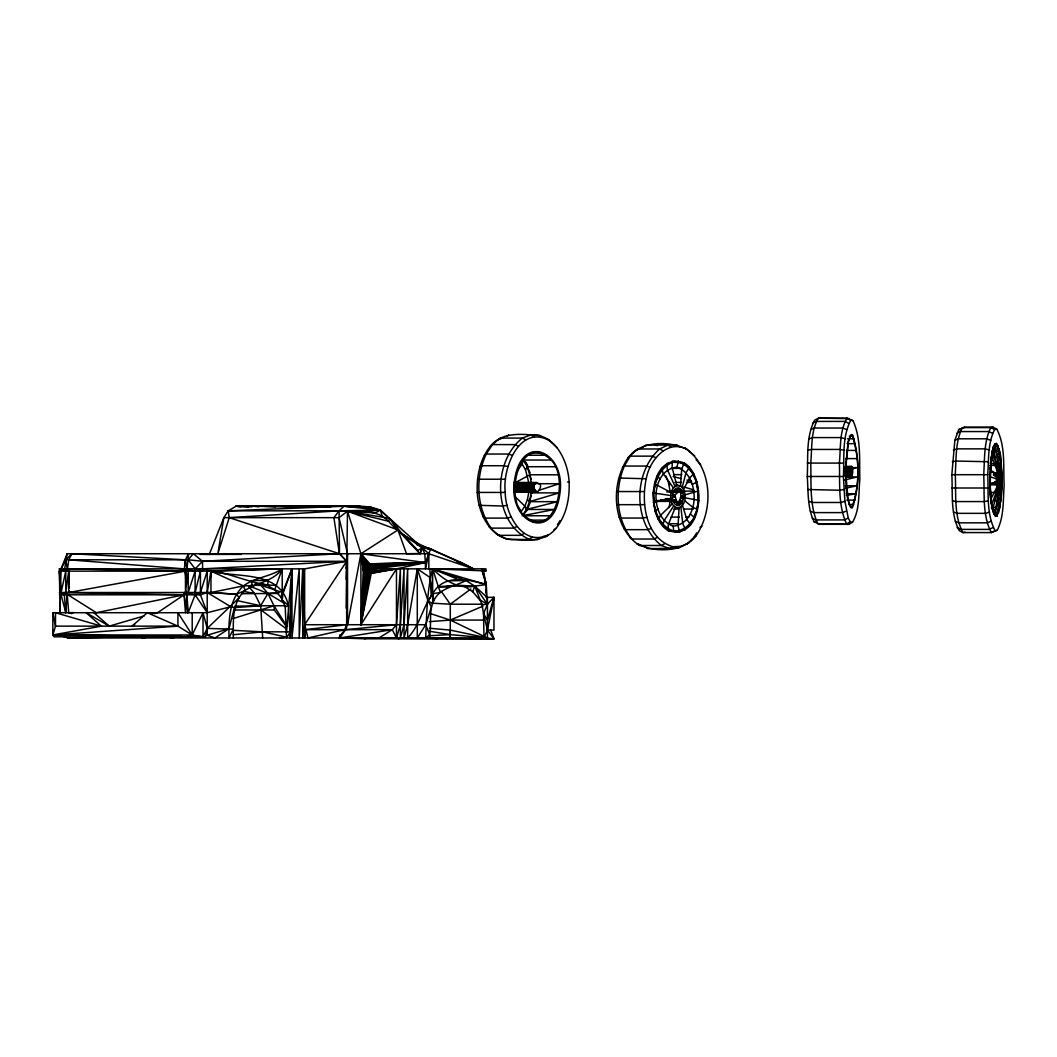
<?xml version="1.0" encoding="UTF-8"?>
<svg xmlns="http://www.w3.org/2000/svg" width="1057" height="1057" viewBox="0 0 1057 1057"><rect width="100%" height="100%" fill="white"/><g stroke="black" fill="none" stroke-linecap="round" stroke-linejoin="round"><path stroke-width="1.5" d="M338.755 637.966L344.78 629.668L346.67 624.713L346.67 561.293L304.641 568.851L59.417 568.851L59.985 612.716L61.095 568.851L67.106 553.736L428.838 553.736L473.417 568.851C445.182 552.639 410.75 546.746 388.553 521.273C375.433 507.783 355.932 511.879 339.086 510.822L228.233 510.822L223.859 517.666L209.55 553.736M282.219 599.98L283.025 593.466L291.97 568.851L290.265 637.966L288.482 605.753L282.219 599.98L280.818 597.179L291.97 568.851L290.265 631.835L286.526 637.966L285.218 606.758L282.219 599.98L282.219 568.851L207.198 571.137L200.434 592.515M807.257 476.482C808.261 457.866 805.711 437.109 814.683 420.171L818.382 418.202L847.04 418.202L852.973 420.607C861.296 438.761 859.249 459.901 859.856 479.416C858.429 493.619 860.054 509.646 852.497 522.29L848.797 524.312L820.153 524.312L814.207 521.947C807.191 508.073 808.394 491.611 807.257 476.482L843.394 476.482C844.398 457.879 841.848 437.136 850.806 420.224L852.973 420.607M851.731 476.112C847.82 451.511 859.975 482.534 845.098 476.086M346.168 579.196L346.67 561.293L339.482 553.736L339.086 510.822L344.001 506.25C356.222 505.88 368.84 505.523 380.414 510.121L428.838 553.736L428.838 568.851M486.194 594.153L486.26 584.574L483.313 570.939L483.762 577.505M441.218 591.286L450.282 604.208L450.282 637.966L450.282 630.091L429.34 628.254M996.54 443.451L995.192 449.991L997.544 455.527L999.856 472.638L997.544 455.527L999.407 450.19L996.54 443.451L994.994 443.729L993.514 446.464L992.193 451.484L990.145 469.189L996.672 475.809C995.496 479.283 997.689 498.693 999.922 486.616M989.881 481.53C990.673 493.091 989.603 505.946 995.337 516.331L996.883 516.054L996.843 514.772C1002.657 502.207 1000.992 487.568 1001.785 474.065C1000.16 464.3 1003.252 450.929 994.994 443.729L991.625 456.584L997.24 470.986L996.672 475.809M477.249 492.443C476.575 476.165 479.944 459.108 490.395 446.186C500.252 433.806 516.411 433.634 530.891 434.903C555.282 433.74 568.111 461.129 569.102 482.124C569.789 498.389 566.407 515.433 555.969 528.341C546.059 540.986 530.033 540.774 515.499 539.665C491.082 540.84 478.226 513.464 477.249 492.443L505.246 492.443C505.114 514.112 523.017 547.605 548.596 534.631L546.152 536.494L542.981 536.494M505.246 492.443C502.181 468.542 519.515 423.117 550.314 441.06M537.485 492.086C524.642 482.045 548.768 478.847 537.485 492.086L514.667 492.047M490.712 630.091L493.976 638.798L483.987 637.807L483.551 613.694L487.436 604.208L486.26 584.574C468.225 579.461 443.729 573.409 432.657 593.862C422.536 607.498 419.88 625.546 407.658 637.966L407.658 568.851L404.012 624.713L400.378 637.966L400.378 568.851L396.467 624.713L392.292 629.668L339.627 637.966L345.652 629.668L345.771 624.713M346.181 608.211L347.476 511.205L380.414 510.121L387.338 516.939M290.067 637.966L290.265 631.835L286.526 631.782L291.97 568.851L291.97 637.966L299.223 568.851L299.223 637.966L302.738 568.851L304.641 624.713L307.983 637.966L344.78 629.668L305.433 629.668L304.641 637.966L304.641 568.851M951.842 474.699L954.841 440.373L958.739 429.578L964.631 427.187L993.091 427.187L996.777 429.142C1005.683 445.962 1003.159 466.586 1004.15 485.084C1003.027 500.12 1004.216 516.463 997.253 530.244L991.347 532.583L962.887 532.583L959.214 530.588C950.309 513.781 952.833 493.17 951.842 474.699L987.727 474.699C988.718 493.183 986.181 513.821 995.099 530.627L997.253 530.244M987.727 474.699C988.85 459.663 987.648 443.319 994.624 429.538L996.777 429.142M996.566 478.715L989.854 476.826L992.325 452.488L993.593 447.64L995.02 444.997L996.513 444.733L998.046 445.658L996.434 451.801L999.499 470.576M991.294 459.2C991.321 477.592 986.049 500.291 996.883 516.054C1004.467 494.214 1002.908 469.242 997.967 446.86M997.068 479.032C1002.908 474.738 994.082 485.916 998.521 477.923M1000.358 475.518L1000.583 474.078L1000.583 476.562L1000.358 475.518L997.61 475.518L997.649 473.113L998.984 473.179L999.446 476.297M1000.173 485.744L1000.371 483.987L1000.384 486.471L997.438 485.612L997.478 483.208L998.759 483.194L999.142 486.471L998.759 483.194M997.716 475.584L997.874 474.144L1000.622 474.144M998.614 474.144C996.711 471.66 1001.996 470.18 1000.107 475.188M999.618 488.162C996.064 489.285 999.433 482.89 999.737 487.145C999.697 489.853 998.865 486.167 999.605 485.837M999.42 479.429C1001.666 477.724 1000.199 484.357 1000.926 480.063C997.9 475.082 999.433 492.932 997.636 480.658M998.337 472.558C1001.666 472.77 998.64 475.624 999.777 471.752M1000.147 483.974L1000.266 481.054L999.539 482.943L1001.838 483.617L999.684 508.298L998.363 513.306L995.35 515.05L993.831 514.125L991.849 504.255L997.319 489.193M679.083 507.849L678.066 525.937L679.677 532.345L667.879 530.442C644.413 516.424 648.787 451.101 684.17 462.887C707.635 476.892 703.262 542.228 667.879 530.442L668.381 524.378L675.383 507.254C667.68 502.419 669.57 483.049 680.497 486.075C688.199 490.897 686.31 510.28 675.383 507.254M416.55 544.646L430.661 548.808L425.429 562.588L396.467 568.851L360.913 624.713L363.37 568.468L360.913 553.736L347.476 511.205L339.033 517.666L223.859 517.666L217.834 553.736L229.237 517.666L228.233 510.822L236.041 506.25L359.684 506.052L236.041 506.25L240.89 506.805M845.97 465.595L848.282 442.421L849.603 438.008L851.07 435.867L852.576 436.131C859.42 458.289 859.936 484.74 852.246 506.647L850.74 506.382L849.299 503.713L848.018 498.838L845.93 474.884M210.66 577.254L210.964 571.137L282.219 568.851L274.661 589.885L280.818 597.179M285.271 605.753L260.683 605.753L234.601 607.63L230.796 606.731L207.198 612.716L52.85 612.716L52.85 634.953L192.202 634.993L203.01 636.816L207.198 628.426L233.306 629.153L228.999 637.966C228.669 619.613 229.092 599.359 243.467 585.908C254.922 577.386 270.077 576.805 282.219 568.851C272.904 581.72 257.115 582.341 245.145 590.374C231.536 602.543 233.438 621.384 233.306 637.966M990.396 466.85L990.079 485.718L991.506 502.207L990.924 498.864L996.962 487.145M487.026 597.337L474.765 586.107L465.939 580.531C454.669 586.688 440.161 587.481 433.806 600.574C428.64 611.118 431.692 623.392 429.657 634.61L425.707 637.966C426.737 614.963 426.764 591.088 432.657 568.851L485.929 570.939L485.929 568.851L396.467 568.851L371.284 573.304L360.913 624.713L364.52 570.635L363.37 568.468L360.913 553.736L397.96 529.927L420.025 553.736L422.404 547.949L430.661 548.808L473.417 568.851M678.356 460.72L676.982 467.168C650.134 469.691 649.196 517.956 673.164 526.161C699.998 523.638 700.936 475.373 676.982 467.168M667.879 530.442C706.697 538.647 708.943 462.451 672.384 460.984L672.08 467.392L676.797 485.48M680.497 486.075L681.752 468.951L684.17 462.887L672.516 462.239L666.663 463.693L667.377 469.612L675 486.326M59.721 582.645L59.417 571.137L210.964 571.137L243.467 585.908L245.145 590.374L236.728 594.245L210.964 592.515L59.417 592.515L61.095 594.8L65.772 612.716L67.278 592.515L184.037 594.8L186.072 591.035M210.673 574.427L210.964 571.137C237.851 578.351 280.396 569.591 288.482 605.753L285.218 606.758M428.838 553.736L425.429 568.851L425.429 562.588L360.913 553.736L363.529 570.45L370.056 572.643L372.751 571.586L374.614 570.106L374.746 568.521L375.922 568.521L376.186 566.565L374.099 564.98L368.431 563.923L363.542 566.512L375.803 566.988L425.429 562.588L424.703 553.736L422.404 547.949L402.307 533.944L389.637 518.419L347.476 511.205L397.96 529.927L419.973 553.538L422.404 547.949L417.74 550.406L402.307 533.944M375.803 566.988L362.617 568.468L376.345 568.521L425.429 562.588L368.483 564.597L363.925 566.935L363.344 570.635L367.004 572.868L373.927 571.586L375.79 570.106L375.803 566.988L372.619 564.98L367.017 564.306L360.913 553.736L347.528 624.713L345.652 629.668L392.292 629.668L396.467 637.966L400.378 624.713L404.012 568.851L404.012 637.966L407.658 624.713L417.29 568.851L429.842 577.347L433.806 600.574M360.913 553.736L365.643 564.94L425.429 562.588L368.431 563.923L360.913 553.736L364.321 565.825L425.429 562.588L369.871 563.804L360.913 553.736L360.913 624.713L367.004 572.868L372.711 572.894L376.186 570.503L376.345 568.521L376.186 566.565L363.542 566.512M997.676 478.16L998.495 475.055L999.195 480.38M997.544 485.678L997.583 483.274M996.843 514.772L995.469 509.566L997.768 503.198L999.962 485.295M396.467 637.966L396.467 568.851L369.858 573.436L360.913 624.713L365.788 571.56L362.749 570.053L374.746 568.521M339.627 637.966L339.931 634.715M346.168 568.322L347.528 553.736L339.033 517.666M210.673 573.991L210.964 571.137C233.293 573.462 253.812 585.525 276.273 585.353M990.924 498.864L992.457 509.58L993.897 512.909M999.578 488.796L997.768 503.198L999.552 507.294M53.484 630.183L52.85 634.953L53.999 636.816L205.534 636.816L207.198 628.426L203.01 612.716L192.202 634.993L196.391 636.816L52.85 634.953L55.492 626.14L55.492 612.716L101.406 626.14L52.85 634.953L177.92 626.14L192.202 634.993L192.202 612.716M382.251 516.529L380.414 510.121L339.086 510.822L229.237 517.666L339.416 553.736L346.67 561.293L304.641 624.713L302.738 637.966L302.738 568.851M360.913 624.713L368.417 573.29L371.284 573.304M999.169 490.369L996.685 507.32L998.27 512.13M689.072 542.571L681.104 546.337L672.78 546.72L669.781 548.649L661.378 545.504L639.366 545.504C611.752 526.545 610.312 483.815 628.162 457.681C640.925 440.359 670.429 440.584 687.367 449.635C712.762 469.414 713.422 510.333 696.153 535.688C683.707 552.864 653.358 552.811 636.935 543.642L640.978 545.161M672.78 546.72C645.616 538.198 640.965 502.973 646.237 478.755C649.368 460.654 667.509 438.351 687.367 449.635M672.516 462.239C645.272 474.197 647.36 529.042 679.677 532.345M669.134 507.598L670.244 500.212M675.212 496.394C671.988 499.406 672.529 492.073 675.251 495.759C672.899 499.895 675.515 492.02 673.032 494.993M676.203 492.417C672.133 493.091 676.123 487.237 676.863 491.32C676.295 494.372 673.983 489.827 676.361 490.038M673.956 500.199C681.778 503.158 668.737 502.313 675.053 500.371M675.529 502.379C672.609 501.441 677.814 498.653 674.128 500.027M679.664 490.99C675.383 492.139 679.228 485.771 680.113 489.999C679.559 493.038 677.246 488.493 679.611 488.717M678.766 504.823C674.498 505.959 678.343 499.591 679.228 503.819C676.837 507.268 679.175 500.265 677.167 502.564M680.113 489.668L679.162 489.668L680.061 489.365C678.753 488.691 678.805 490.977 680.074 490.303M677.616 504.916L678.264 503.502L677.563 502.458M682.531 493.381C678.105 493.791 683.02 488.189 683.139 492.602C680.021 495.125 684.13 488.294 680.959 491.201M680.748 500.701C683.099 505.259 677.061 500.741 681.897 500.78C681.831 508.509 681.17 497.755 680.338 500.807M682.637 498.296C679.347 498.825 683.43 493.5 683.879 497.464C681.606 500.859 683.641 494.227 682.016 496.116M990.977 460.865L992.193 451.484L993.514 446.464L995.02 444.997M64.318 568.851L67.278 571.137L68.718 559.8L184.037 568.851L186.745 571.137L188.582 553.736L185.477 559.8L71.823 553.736L65.772 559.8L61.095 568.851L64.318 571.137L67.106 553.736M184.75 564.319L185.477 559.8L186.745 568.851L195.122 571.137L188.186 592.515L188.186 571.137L185.477 592.515L185.477 571.137L68.718 592.515L68.718 571.137L69.313 572.722M185.477 559.8L184.037 571.137L67.278 568.851L65.772 559.8L188.186 559.8L202.574 561.293L346.67 561.293L202.574 568.851L202.574 561.293L193.312 553.736L188.186 559.8L195.122 568.851L200.434 571.137L207.198 568.851L207.198 635.27L214.941 637.966L228.999 628.651L234.456 607.603M991.625 456.584L992.325 452.488M998.706 491.228L995.469 509.566L994.201 509.791L992.972 507.981L997.755 490.62M993.593 447.64L992.708 452.462L997.649 469.414L997.24 470.986M493.104 602.028L493.976 597.337L486.009 597.337M517.719 506.065L521.26 511.509L524.853 506.158L527.443 499.512L528.87 492.034L531.988 493.077M523.123 514.521C504.348 496.037 519.806 431.031 551.226 460.046C570 478.53 554.542 543.536 523.123 514.521L526.465 509.461L529.517 501.665L531.182 492.879L534.313 491.862M483.987 637.807L487.436 630.091L493.976 597.337L487.436 604.208L482.045 604.789L474.765 586.107L456.545 585.208L438.351 586.794L432.657 568.851L486.26 584.574L482.653 570.939M65.772 612.716L64.318 594.8L61.095 592.515L65.772 571.137L65.772 592.515L68.718 571.137L69.234 579.685M372.606 572.247L396.467 568.851L376.345 568.521L376.186 570.503L396.467 568.851L367.294 572.63L374.072 572.207L374.006 570.688L376.186 570.503M668.169 529.24L662.62 525.963L664.073 520.705L673.732 505.854M990.145 469.189L990.594 467.313M663.096 524.919L658.273 519.489L658.894 518.683L655.142 511.456L655.869 510.927L653.424 502.419L654.217 502.207L653.252 492.985L655.38 484.265L654.627 483.802L658.115 476.245L657.467 475.505L662.078 469.625L661.563 468.647L666.993 464.855M679.545 531.076L685.398 529.636L685.068 528.474L690.485 524.682L689.97 523.704L694.594 517.824L693.934 517.084L697.422 509.527L696.669 509.064L698.809 500.344L685.081 497.821M200.434 571.137L195.122 592.515L200.434 594.8L207.198 592.515L236.728 594.245L239.08 597.879L207.198 628.426M999.235 474.17L998.891 475.597L998.984 473.179M1000.82 481.728L999.473 481.82L1000.86 481.556M682.148 487.475L686.072 472.624L689.428 467.366L683.892 464.076M516.516 471.924L522.132 464.115L523.268 460.046L551.226 460.046M527.628 508.932L530.257 502.181L529.517 501.665L531.169 495.944M375.42 565.878L363.925 566.935L363.37 568.468M674.366 502.392L676.136 501.599M448.194 587.097L438.351 586.794L440.439 592.343L432.657 593.862L428.111 600.825L431.415 606.995L425.707 624.713L417.29 637.966L417.29 568.851L428.111 600.825L432.657 603.785L432.657 568.851C443.61 579.976 458.434 589.687 474.765 586.107L487.436 604.208L479.508 599.715L472.756 591.735L474.765 586.107L486.26 584.574L481.543 568.851L485.929 570.939M990.528 494.874L990.039 476.165L989.854 476.826M1001.626 483.485L1001.349 464.895L999.288 451.247L992.761 451.247M68.718 592.515L69.313 591.035M658.894 518.683L660.506 515.393L672.371 503.819M68.718 559.8L71.823 553.736M522.237 515.763L527.099 510.28L526.465 509.461L527.985 506.554M683.509 489.51L689.64 477.936L693.775 473.84L688.966 468.396M997.649 469.414L993.924 450.216L995.192 449.991M999.526 481.82L999.301 480.446L1000.53 480.446M528.777 482.719L525.527 469.784L527.905 465.965M262.691 637.966L260.683 605.753L267.897 593.466L279.035 592.633M686.706 544.342L694.066 537.194L696.603 532.939M557.435 524.576L560.157 520.533M850.264 522.171L848.797 524.312L817.893 523.902C809.239 505.035 811.38 483.062 810.745 462.768C812.225 448.009 810.534 431.362 818.382 418.202L849.299 418.612M339.086 510.822L333.893 517.666L339.416 553.736L202.574 561.293L195.122 568.851L195.122 594.8L188.186 612.716L186.745 592.515L195.122 594.8L207.198 612.716L200.434 594.8L200.434 568.851M66.551 558.783L64.583 561.293L65.772 559.8M363.344 570.635L364.52 570.635L364.599 571.56L374.006 570.688L363.344 570.635L374.614 570.106L375.922 568.521M1001.151 465.424L999.142 467.59L998.469 460.905L1000.371 457.575L990.581 457.575M655.869 510.927L657.93 508.8M1001.785 474.065C1000.464 476.231 997.9 473.8 1000.675 474.302L997.478 474.223M557.977 474.791L530.006 474.791L515.42 482.56M553.815 529.967L555.969 528.341M628.162 457.681L637.596 448.974L659.608 448.974L667.892 445.063L676.533 444.68L679.268 446.609M432.247 603.177L450.282 604.208L470.893 588.96M644.096 446.371L645.867 445.063L667.892 445.063L670.957 446.979M490.395 446.186L500.225 438.074L522.409 438.074L530.891 434.903L533.904 436.885M540.444 537.683L537.683 539.665L506.792 539.268L496.063 533.547M694.066 537.194L696.153 535.688M681.104 546.337L678.422 548.253L647.769 548.649L645.034 546.68M692.216 484.529L696.92 481.873L693.154 474.646M506.858 436.197L508.708 434.903M254.975 583.913L261.053 585.353L263.47 583.675M64.318 594.8L64.318 592.515L96.372 612.716L184.037 594.8L187.551 612.716L186.745 594.8L184.037 592.515L184.037 594.8L157.585 612.716L154.414 613.641M484.304 455.263L486.233 454.034L492.562 444.601L514.746 444.601L518.379 446.226M532.067 537.3L528.976 539.268C492.483 522.105 492.139 461.605 522.409 438.074L525.752 439.937M622.454 467.22L624.304 466.058L630.236 456.135L652.248 456.135L655.895 457.641M370.056 572.643L368.668 572.775M378.987 637.966L392.292 629.668M699.998 527.271L701.874 526.135M134.728 624.555L132.006 626.14L147.306 612.716L177.92 626.14L177.92 612.716L192.202 634.993M248.62 506.832L236.041 506.25L344.001 506.25L380.414 510.121L375.341 512.949L347.476 511.205L388.553 521.273L389.637 518.419L397.96 529.927L406.469 553.736L419.973 553.538M664.681 543.694L661.378 545.504C632.998 523.056 632.918 472.809 659.608 448.974L662.977 450.744M524.047 533.508L520.625 535.331L498.455 535.331L488.929 526.597M962.134 428.521L964.631 427.187M852.497 522.29L850.33 521.907L846.551 523.902C837.897 505.035 840.024 483.062 839.39 462.768C840.87 448.009 839.192 431.362 847.04 418.202L850.806 420.224M995.099 530.627L991.347 532.583C982.098 515.129 984.728 493.698 983.697 474.501C984.86 458.883 983.618 441.905 990.858 427.596L993.091 427.187M956.677 433.396L960.258 431.56L988.718 431.56L992.563 433.344M812.569 423.262L816.202 421.413L844.847 421.413L848.705 423.315M992.999 527.562L989.167 529.398L960.707 529.398L957.114 527.509M843.394 476.482L844.926 501.295L848.256 518.062L844.384 519.912L815.74 519.912L812.133 518.102M635.231 450.797L643.198 447.032M479.891 466.533L481.662 465.727L503.845 465.727L507.888 466.547M810.666 429.631L814.207 428.032L842.865 428.032L846.789 429.671M954.841 440.373L958.342 438.814L986.802 438.814L990.726 440.333M996.579 481.715L989.894 484.674L990.29 485.507M657.362 537.458L653.768 539.03L631.756 539.03L629.615 537.418M429.34 621.661L450.282 620.076L482.983 606.11M516.913 526.558L513.213 528.117L491.029 528.117C476.112 506.726 475.333 477.341 486.233 454.034L508.417 454.034L512.288 455.303M618.504 478.781L620.195 478.068L646.237 478.755M991.096 521.233L987.198 522.832L958.739 522.832L955.224 521.193M846.406 511.033L842.469 512.605L813.811 512.605L810.283 511.073M497.781 439.897L503.224 437.862M654.217 502.207L670.851 498.468M809.081 438.827L812.569 437.585L841.227 437.585L845.217 438.866M682.914 497.147L683.813 496.843M953.361 450.044L956.81 448.868L985.269 448.868L989.246 450.018M685.028 494.861L698.637 490.91M539.004 490.329L559.325 483.71L537.934 483.71M233.069 618.596L274.001 605.753L286.843 626.352M651.31 528.434L647.479 529.663L625.467 529.663L623.577 528.408M989.537 512.103L985.573 513.345L957.114 513.345L953.652 512.064M207.198 635.27L228.999 628.651M511.152 516.952L507.241 518.115L485.057 518.115L483.168 516.979M527.443 499.512L529.517 501.665L559.153 492.879L531.182 492.879M844.926 501.295L840.923 502.485L812.265 502.485L808.79 501.322M101.406 626.14L86.106 612.716L109.215 626.14L144.043 615.954M151.957 613.641L155.128 612.716M851.096 469.255L857.386 467.63L850.819 467.63M999.948 472.492L998.733 473.126M515.063 496.618L524.853 506.158L526.465 509.461L557.488 501.665L529.517 501.665M844.622 480.01L857.346 476.918L845.851 476.918M807.944 450.242L811.393 449.436L840.038 449.436L844.081 450.256M845.679 488.215L856.91 485.81L845.415 485.81M952.344 461.75L955.753 461.037L988.216 461.737M988.401 500.767L984.397 501.573L955.938 501.573L952.529 500.741M646.937 517.256L642.947 518.049L620.935 518.049L619.204 517.243M523.849 515.446L554.436 509.461L526.465 509.461M477.5 479.217L505.484 479.217M958.739 429.578L960.892 429.195M843.896 489.51L839.853 490.237L807.759 489.523M998.112 468.555L999.076 469.149M998.482 480.42L998.297 479.032M965.133 532.186L962.887 532.583C953.639 515.129 956.268 493.698 955.237 474.501C956.4 458.883 955.158 441.905 962.399 427.596L990.858 427.596L994.624 429.538M507.175 505.312L503.106 506.026L479.191 505.325M846.419 495.389L856.117 493.725L846.274 493.725M368.47 572.63L367.004 572.868L372.711 572.894L364.599 571.56L372.711 572.894M207.568 554.436L212.457 553.736M324.327 554.436L329.216 553.736M616.588 491.545L644.308 491.545M364.321 565.825L374.099 564.98L365.643 564.94L372.619 564.98M305.433 629.668L346.67 624.713L304.641 624.713M233.214 634.742L262.691 631.835L287.028 631.835M345.652 629.668L396.467 624.713M807.323 463.085L843.46 463.098M365.92 572.22L372.751 571.586L364.599 571.56M368.483 564.597L367.017 564.306L371.298 563.936M367.109 564.953L372.711 564.332L367.017 564.306M987.78 488.004L951.908 488.004M366.224 511.205L380.414 510.121M644.545 504.678L616.826 504.665M429.287 635.759L450.282 634.61L487.436 637.966L487.436 597.337M200.196 554.41L241.207 554.383M228.233 510.822L344.001 506.25L370.333 507.215L365.616 507.215M67.278 594.8L68.718 612.716L73.673 612.611M447.098 580.888L465.939 580.531L432.657 568.851L456.505 578.747M61.531 635.812L67.74 637.966L180.945 635.772M241.789 593.69L278.493 593.466M234.72 606.19L260.683 605.753L254.578 593.466L248.712 586.516M279.537 637.966L282.893 637.899M531.671 435.299L539.598 435.299L542.281 437.268M849.286 436.131L852.576 436.131M847.45 438.8L854.016 438.8M847.08 443.676L855.298 443.676M846.472 450.427L856.329 450.427M532.49 452.607L540.722 452.607M526.545 455.237L546.284 455.237M845.547 458.593L857.042 458.593M989.735 465.424L999.526 465.424M845.138 466.401L851.783 466.428M844.939 466.692L851.374 466.692M555.216 466.718L527.258 466.718L523.268 460.046L526.981 464.776M844.754 467.3L851.189 467.3M844.609 468.172L851.044 468.172M670.997 468.396L682.426 468.396M844.503 469.255L850.938 469.255M844.437 470.484L850.872 470.484M844.437 471.752L850.872 471.752M998.442 471.858L999.882 471.977C998.072 470.854 998.376 473.628 999.962 472.796M998.403 472.03L999.631 472.03M998.363 472.268L999.922 472.202L998.64 471.977M844.477 472.994L850.911 472.994M998.323 472.875L999.565 472.875M997.597 473.206L999.565 473.206M997.557 473.377L999.578 473.51M997.517 473.615L999.037 473.338M997.491 473.906L999.605 473.787M844.583 474.117L851.017 474.117M993.421 474.263L996.685 474.263M997.478 474.553L1000.715 474.527L999.433 474.302M673.56 474.646L681.725 474.646M997.874 474.791L999.103 474.791M999.499 474.804L1000.741 474.804M844.715 475.042L851.162 475.042M993.699 475.055L996.896 475.055M997.491 474.857L998.733 474.857M999.129 474.87L1000.371 474.87M845.679 475.214L852.114 475.214M993.488 475.095L996.685 475.095M997.517 475.135L998.759 475.135M999.116 475.188L1000.754 475.122M997.557 475.359L998.799 475.359M844.9 475.716L851.334 475.716M845.508 475.822L851.942 475.822M999.129 475.835L1000.371 475.835M994.716 476.126L997.914 476.126M999.156 476.112L1000.398 476.112M999.195 476.337L1000.688 476.297M999.248 476.496L1000.635 476.469M997.134 478.2L998.376 478.2M997.108 478.438L998.337 478.438M997.081 478.715L998.31 478.715M997.068 479.363L998.31 479.363M997.081 479.68L998.323 479.68M999.367 479.601L1000.86 479.561L999.526 479.323M999.341 479.838L1000.9 479.786L999.565 479.402M997.108 479.957L998.35 479.957M999.314 480.129L1000.926 480.063L999.697 480.38L999.618 479.561M997.147 480.182L998.429 480.34M999.301 480.776L1000.543 480.776M999.314 481.094L1000.556 481.094M999.341 481.371L1000.583 481.371M994.492 481.873L997.689 481.873M514.838 482.481L536.864 482.481M674.961 482.402L681.488 482.402M686.389 482.402L691.278 482.402M514.059 482.772L536.084 482.772M991.413 482.957L997.795 482.957M514.931 483.379L535.384 483.379M997.425 483.3L998.865 483.432M997.372 483.472L998.905 483.657M989.96 483.829L998.574 483.71M997.319 484L1000.424 484.066L999.129 483.987M514.349 484.238L534.802 484.238M997.306 484.317L1000.477 484.212L999.182 484.066M990.145 484.423L996.526 484.423M998.944 484.502L1000.517 484.436L999.235 484.212M990.343 484.714L996.936 484.674M997.306 484.648L998.944 484.568M997.319 484.952L1000.16 484.793M997.676 485.176L1000.147 485.11M513.927 485.308L534.393 485.308M997.346 485.229L998.865 485.414M997.385 485.454L1000.147 485.44M998.165 486.048L1000.517 485.969M998.125 486.286L1000.477 486.207M513.702 486.511L534.155 486.511M998.31 485.771L1000.437 486.379M998.099 486.564L999.341 486.564M998.085 486.894L999.327 486.894M998.085 487.211L999.327 487.211M998.112 487.528L999.341 487.528M513.676 487.779L534.142 487.779M998.138 487.805L999.367 487.805M998.416 487.99L999.658 487.99M678.264 488.651L679.413 488.638M677.881 488.902L679.942 489.087L678.99 489.087M513.861 488.995L534.313 488.995M677.748 489.14L678.7 489.14M677.656 489.431L678.607 489.431M677.603 489.748L678.554 489.748M675 489.972L676.163 489.972M679.162 489.999L680.113 489.999M514.244 490.104L534.697 490.104M674.63 490.237L676.533 490.197L675.198 489.972M677.603 490.065L678.568 490.065M674.485 490.474L675.449 490.474M675.727 490.422L676.691 490.422L675.397 490.038M677.669 490.369L678.62 490.369M677.775 490.646L678.726 490.646M674.392 490.765L675.344 490.765M677.92 490.871L678.885 490.871M514.785 491.029L535.252 491.029M665.91 475.941L668.42 482.402L670.085 491.122L673.349 491.122M674.34 491.069L675.304 491.069M675.899 491.003L676.85 491.003M681.131 491.029L682.478 490.924M683.139 491.122L694.568 491.122M675.899 491.32L676.863 491.32M674.353 491.399L675.304 491.399M680.814 491.426L681.765 491.426M682.056 491.373L683.007 491.373L681.91 491.148M513.9 491.69L535.925 491.69M674.406 491.703L675.37 491.703M675.859 491.637L676.81 491.637M680.721 491.716L681.673 491.716M682.161 491.65L683.126 491.65M666.716 491.901L673.309 491.901M674.511 491.981L675.476 491.981M682.227 491.954L683.179 491.954M674.657 492.205L675.621 492.205M680.668 492.034L681.62 492.034M680.668 492.351L681.633 492.351M682.227 492.285L683.179 492.285M989.867 492.456L1001.283 492.456L999.248 490.58M680.734 492.668L681.686 492.668M682.175 492.602L683.139 492.602M682.082 492.879L683.047 492.879M680.84 492.932L682.901 493.117M680.985 493.157L682.73 493.289M673.203 494.821L674.762 494.795M672.886 495.231L673.851 495.231M672.794 495.508L673.745 495.508M672.741 495.825L673.705 495.825M672.754 496.143L673.705 496.143M681.646 496.38L682.782 496.209M672.807 496.46L673.771 496.46M681.514 496.618L682.465 496.618M672.913 496.737L673.877 496.737M674.168 496.671L675.119 496.671M673.071 496.949L674.974 496.909M681.408 496.909L682.373 496.909M673.243 497.107L674.604 497.173M681.369 497.213L682.32 497.213M681.369 497.543L682.333 497.543M681.435 497.847L682.386 497.847M682.875 497.781L683.839 497.781M681.54 498.124L682.492 498.124M665.289 498.627L671.882 498.627M682.069 498.574L683.43 498.468M660.757 499.684L672.292 499.684M674.326 499.935L675.476 499.921M846.816 500.093L855.034 500.093M656.384 500.542L671.221 500.542M673.811 500.437L674.762 500.437M994.042 500.582L997.306 500.582M673.719 500.714L674.67 500.714M656.106 501.031L670.944 501.031M673.666 501.031L674.617 501.031M680.166 500.978L682.082 500.939L680.946 500.78M655.432 501.137L671.922 501.137M680.021 501.216L680.985 501.216M681.276 501.15L682.227 501.15L681.118 500.939M655.353 501.388L671.829 501.388M673.666 501.348L674.63 501.348M681.382 501.428L682.333 501.428M673.732 501.665L674.683 501.665M679.928 501.494L680.893 501.494M675.079 501.877L676.031 501.877M679.889 501.811L680.84 501.811M681.435 501.745L682.399 501.745A8.76 5.549 -90 0 0 678.502 487.951A8.76 5.549 -90 0 0 672.873 500.252A8.76 5.549 -90 0 0 682.439 501.798M673.837 501.943L675.899 502.115M679.889 502.141L680.84 502.141M681.448 502.062L682.399 502.062M673.983 502.154L675.727 502.286M679.942 502.445L680.906 502.445M681.395 502.379L682.346 502.379M676.995 502.736L678.898 502.696M680.061 502.722L681.012 502.722M681.303 502.656L682.254 502.656M676.85 502.973L677.801 502.973M678.092 502.907L679.056 502.907L677.947 502.696M680.206 502.947L682.109 502.894M676.757 503.251L677.709 503.251M678.198 503.185L679.162 503.185M680.378 503.092L681.937 503.066M676.705 503.568L677.669 503.568M678.264 503.502L679.215 503.502M676.718 503.885L677.669 503.885M678.264 503.819L679.228 503.819M678.224 504.136L679.175 504.136M676.771 504.202L677.722 504.202M676.876 504.48L677.841 504.48M678.118 504.414L679.083 504.414M848.784 504.506L853.699 504.506M677.986 504.651L678.938 504.651M991.387 507.294L996.289 507.294M673.811 509.064L678.713 509.064M683.615 509.064L693.405 509.064M523.889 515.763L550.208 515.763M671.076 517.084L679.241 517.084M685.768 517.084L689.032 517.084M528.645 520.11L545.095 520.11M532.86 522.224L539.44 522.224M668.751 523.704L678.541 523.704M427.358 548.808L430.661 548.808L427.543 548.266M457.47 562.483L460.746 562.483L464.618 565.218M362.749 570.053L375.79 570.106M250.694 585.353L268.663 585.353M447.296 586.107L465.067 586.107M283.025 593.466L282.219 592.396L261.053 585.353L258.397 583.675M59.417 594.8L200.434 594.8M450.282 604.208L482.6 604.208M234.773 609.968L274.318 609.968L286.513 626.695M430.093 613.496L450.282 620.076L484.212 620.076M177.92 626.14L55.492 626.14L52.85 612.716M483.551 613.694L487.436 630.091L493.976 630.091L493.976 597.337L487.436 620.076L483.551 613.694L482.045 604.789M67.74 637.966L487.436 637.966L450.282 620.076M493.976 638.798L340.235 637.966L365.167 638.798L493.976 638.798L487.436 630.091M362.353 637.899L376.569 637.966M258.925 506.884L251.857 506.052L330.841 506.832M366.356 507.188L371.509 507.479L377.27 510.121M275.718 506.818L251.857 506.052L312.502 506.818M251.857 506.052L294.652 506.832M170.415 637.899L173.586 637.966M142.021 637.899L144.994 637.966M236.041 506.25L252.121 506.858M344.001 506.25L371.509 507.479M233.214 630.329L262.691 631.835L286.843 637.239M998.548 471.752L999.83 471.832M187.512 635.746L205.534 636.816M457.483 562.192L460.746 562.483M368.417 573.29L369.858 573.436M997.346 477.989L998.627 478.147L997.425 478.372M567.477 481.926L569.102 482.124M670.799 495.508L653.252 492.985M429.287 631.227L450.203 634.61M997.385 478.147L998.667 478.372M998.416 485.995L999.684 486.22M814.207 521.947L816.374 522.343M243.48 591.352L254.578 593.466M673.983 494.953L675.093 495.165L673.811 494.795M450.282 630.091L487.436 637.966M989.999 463.032L999.565 465.08M432.154 637.754L436.924 638.798M236.821 600.521L260.683 605.753M469.4 638.071L472.505 638.798M990.528 471.581L996.843 473.113M997.689 483.934L998.944 484.238M673.098 476.588L680.787 478.517M686.944 480.076L691.569 481.239M650.187 467.194L646.316 466.058L624.304 466.058C614.606 489.47 615.821 518.617 631.756 539.03M676.163 484.687L680.814 486.061M683.905 486.986L693.194 489.735M68.718 612.716L71.784 613.668M670.085 491.122L673.177 492.126M362.049 637.701L365.167 638.798M654.508 444.68L657.322 445.724M395.873 637.635L398.899 638.798M249.175 585.935L267.897 593.466L284.373 603.296M696.669 509.064L692.626 507.215L684.645 500.701M671.235 492.628L655.38 484.265M230.796 606.731L207.198 592.515L210.964 571.137L210.964 592.515L243.467 585.908L252.227 585.604L251.341 580.61L268.333 580.319L267.513 585.353L274.661 589.885M993.831 514.125L996.883 516.054M464.921 586.78L472.756 591.735M700.751 464.895L696.14 459.65M694.7 455.871L684.936 447.824M557.449 448.009L547.936 439.236M261.013 609.968L286.46 628.981M690.3 514.032L693.934 517.084M93.914 612.716L109.215 626.14M394.248 523.744L397.696 527.152M374.614 570.106L375.394 571.269M261.053 585.353L267.897 593.466L274.001 605.753L274.318 609.968M689.97 523.704L686.931 519.661L682.478 505.444M59.417 568.851L61.095 571.137M673.401 487.872L663.201 473.668L662.078 469.625M484.423 581.839L486.26 584.574L484.74 582.05M998.64 497.49L1000.569 500.582M525.435 461.817L527.086 464.578M522.132 464.115L525.527 469.784M658.115 476.245L659.832 479.297M848.256 518.062L850.33 521.907M685.068 528.474L682.756 523.717L680.88 507.003M530.178 473.06L527.258 466.718L531.09 479.178M994.201 509.791L995.35 515.05M990.264 492.192L990.713 494.346M696.18 482.402L697.831 491.122L698.003 500.212M669.16 481.873L669.728 484.886M485.652 589.819L486.194 592.832M991.849 504.255L992.589 508.536M530.006 474.791L531.129 482.217M673.164 526.161L673.785 531.341M184.037 594.8L185.477 612.716M59.417 571.137L61.095 592.515M431.19 595.54L429.842 568.851M185.794 581.852L185.477 571.137L185.821 576.831M185.477 571.137L185.821 577.717M69.234 581.006L68.718 571.137L69.22 587.969M999.512 476.667L999.539 482.943M429.657 637.966L429.657 634.61L425.707 624.713L347.528 624.713L347.528 553.736M203.01 612.716L203.01 636.816M59.985 603.388L59.985 612.716M998.997 487.99A8.879 1.44 -90 0 1 996.976 478.98A8.879 1.44 -90 0 1 999.248 472.69M999.724 476.258A8.879 1.44 -90 0 1 999.843 480.79M999.75 483.049A8.879 1.44 -90 0 1 999.578 485.097M845.759 465.384C846.195 479.416 844.728 494.61 850.7 507.664L852.259 507.941C860.239 485.242 859.711 457.813 852.603 434.85L851.044 434.572L848.163 441.364L845.759 465.384M514.402 481.49C508.153 523.255 553.551 543.708 559.959 493.077C566.195 451.313 520.797 430.86 514.402 481.49M675.106 494.953C677.682 515.578 686.601 482.454 675.106 494.953"/></g></svg>
